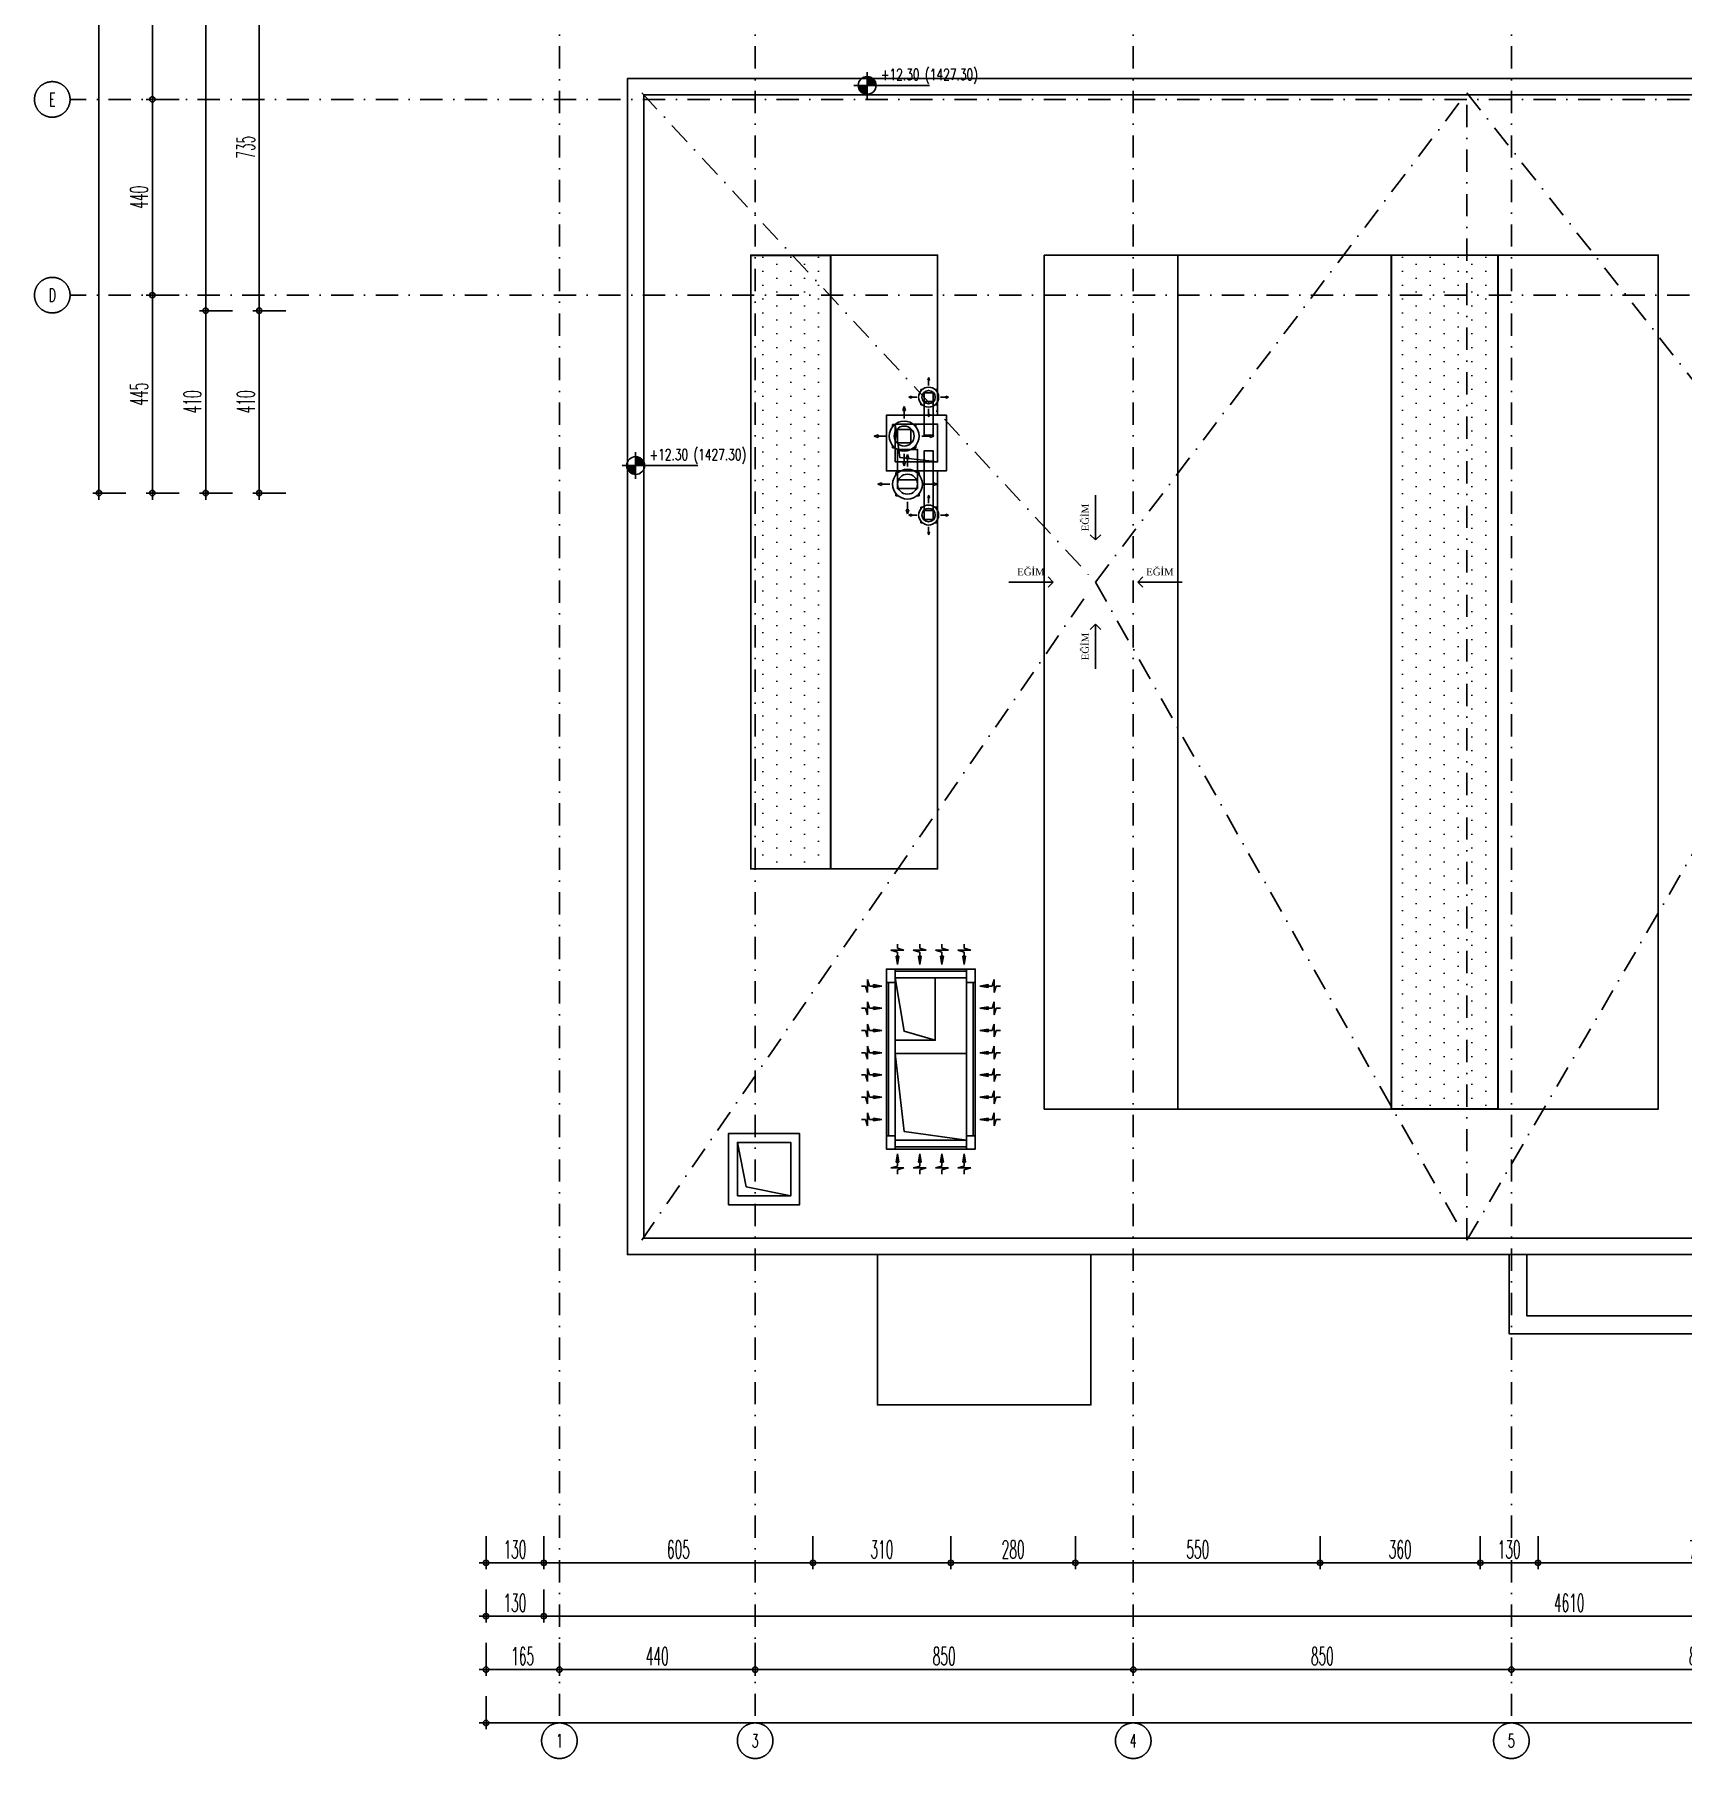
# Model space of a CAD drawing. Header units: millimetres. Extents: x -2755 to 27598, y -1135 to 13405.
# Drawn here: x -1345 to 2360, y -1135 to 2741 of the extents above; entities that cross this region are included whole.
import ezdxf
from ezdxf.enums import TextEntityAlignment as Align

# ---------------------------------------------------------------- set-up
doc = ezdxf.new("R2010")
doc.units = ezdxf.units.MM
doc.header["$LTSCALE"] = 100
doc.linetypes.add('DASHDOT', pattern=[1, 0.5, -0.25, 0, -0.25])
doc.linetypes.add('DASHDOT2', pattern=[0.5, 0.25, -0.125, 0, -0.125])
doc.layers.add('AKS', color=7, linetype='DASHDOT2', transparency=0.8)
for name, color, linetype in [('GOR', 7, 'Continuous'), ('KOLON', 7, 'Continuous'), ('KOT', 7, 'Continuous'), ('MEKANIK', 7, 'Continuous'), ('OK', 7, 'Continuous'), ('OLCU DIS', 7, 'Continuous'), ('PEYZAJ', 7, 'Continuous')]:
    doc.layers.add(name, color=color, linetype=linetype)
doc.layers.add('Y-DUVAR BIMS', color=14, linetype='Continuous', lineweight=25)
doc.styles.add('olcu', font='romans.shx', dxfattribs={"width": 0.5})
doc.styles.add('YAZI', font='times.ttf')
doc.dimstyles.new('1-200', dxfattribs={"dimtxt": 40, "dimasz": 2, "dimexe": 0, "dimexo": 0, "dimgap": 10, "dimtad": 1, "dimdec": 4, "dimrnd": 0.1, "dimzin": 9, "dimdsep": 46, "dimtxsty": 'olcu', "dimblk1": 'SOL', "dimblk2": 'SAG', "dimsah": 1, "dimcen": 0, "dimse1": 1, "dimse2": 1, "dimclre": 13, "dimadec": 0, "dimazin": 0, "dimtfac": 1, "dimtdec": 4, "dimtix": 1, "dimtmove": 2, "dimatfit": 2, "dimldrblk": 'SOL', "dimfxl": 0, "dimtolj": 1, "dimarcsym": 0})
pattern_1 = [(90, (-20, 71302.746), (-31.25, 15.625), [0, -31.25])]

# ---------------------------------------------------------------- blocks, each defined once
blk = doc.blocks.new('cakil modulasyon')
at = {"lineweight": 0, "ltscale": 100}
h = blk.add_hatch(dxfattribs=at)
h.set_pattern_fill('DOTS', color=0, scale=500, angle=90)
h.set_pattern_definition(pattern_1)
h.paths.add_polyline_path([(425, 2215), (245, 2215), (245, 835), (425, 835)])
h = blk.add_hatch(dxfattribs=at)
h.set_pattern_fill('DOTS', color=0, scale=500, angle=90)
h.set_pattern_definition(pattern_1)
h.paths.add_polyline_path([(1685.4, 2214.6), (1924.6, 2214.6), (1924.6, 295.4), (1685.4, 295.4)])
at = {"color": 0}
for points in [[(245, 2215), (665, 2215), (665, 1855), (550, 1855), (550, 1730), (665, 1730), (665, 835), (245, 835)], [(424.5, 2214.5), (245.5, 2214.5), (245.5, 835.5), (424.5, 835.5)], [(905, 2215), (2285, 2215), (2285, 295), (905, 295)], [(905, 2215), (1205, 2215), (1205, 295), (905, 295)], [(1205, 2215), (1685, 2215), (1685, 295), (1205, 295)], [(1685, 2215), (1925, 2215), (1925, 295), (1685, 295)], [(1685.4, 2214.6), (1924.6, 2214.6), (1924.6, 295.4), (1685.4, 295.4)], [(2285, 2215), (1925, 2215), (1925, 295), (2285, 295)]]:
    blk.add_lwpolyline(points, close=True, dxfattribs=at)
blk.add_lwpolyline([(425, 2215), (245, 2215), (245, 835), (425, 835), (425, 2215)], dxfattribs=at)
blk = doc.blocks.new('cati duzenleme +11.00')
at = {"color": 0}
blk.add_blockref('cakil modulasyon', (-5, -2575), dxfattribs=at)
blk = doc.blocks.new('AKS-D')
at = {"color": 0}
blk.add_circle((0, 0), 0.4, dxfattribs=at)
at = {"color": 0, "style": 'olcu', "width": 0.7}
blk.add_attdef('AKS', text='', height=0.4, dxfattribs=at).set_placement((0, 0), align=Align.MIDDLE_CENTER)
blk = doc.blocks.new('TASIYICI SISTEM (2.KAT)')
at = {"layer": 'AKS', "color": 14, "ltscale": 2}
for p, q in [((-6045, 1005), (-6045, -13375)), ((-5605, 1005), (-5605, -13375)), ((-4755, 1005), (-4755, -13375)), ((-3905, 1005), (-3905, -13375)), ((16415, -9725), (-7145, -9725)), ((16415, -10165), (-7145, -10165))]:
    blk.add_line(p, q, dxfattribs=at)
at = {"layer": 'GOR', "color": 6}
for points in [[(-5310, -10560), (-5175, -10560), (-5175, -10435), (-5310, -10435)], [(-5290, -10540), (-5195, -10540), (-5195, -10455), (-5290, -10455)], [(-5310, -11680), (-5110, -11680), (-5110, -12085), (-5310, -12085)], [(-5290, -11840), (-5200, -11840), (-5200, -11700), (-5290, -11700)], [(-5290, -11700), (-5130, -11700), (-5130, -12065), (-5290, -12065)], [(-5290, -12065), (-5130, -12065), (-5130, -11870), (-5290, -11870)], [(-5665, -12210), (-5505, -12210), (-5505, -12050), (-5665, -12050)], [(-5645, -12190), (-5525, -12190), (-5525, -12070), (-5645, -12070)]]:
    blk.add_lwpolyline(points, close=True, dxfattribs=at)
for points in [[(-5290, -10455), (-5280, -10530), (-5195, -10540)], [(-5290, -11700), (-5270, -11820), (-5200, -11840)], [(-5130, -12065), (-5270, -12045), (-5290, -11870)], [(-5645, -12070), (-5625, -12170), (-5525, -12190)]]:
    blk.add_lwpolyline(points, dxfattribs=at)
at = {"layer": 'AKS', "color": 14, "ltscale": 2}
ref = blk.add_blockref('AKS-D', (-7185, -9725), dxfattribs=dict(at, xscale=-100, yscale=100, zscale=100, rotation=359.9999999999998))
ref.add_attrib('AKS', 'E', dxfattribs={"layer": '0', "color": 0, "height": 30, "style": 'olcu', "width": 0.6}).set_placement((-7185, -9725), align=Align.MIDDLE_CENTER)
ref.add_attrib('AKS', 'E', dxfattribs={"layer": '0', "color": 0, "height": 30, "style": 'olcu', "width": 0.6}).set_placement((-7185, -9725), align=Align.MIDDLE_CENTER)
ref = blk.add_blockref('AKS-D', (-7185, -10165), dxfattribs=dict(at, xscale=-100, yscale=100, zscale=100, rotation=359.9999999999998))
ref.add_attrib('AKS', 'D', dxfattribs={"layer": '0', "color": 0, "height": 30, "style": 'olcu', "width": 0.6}).set_placement((-7185, -10165), align=Align.MIDDLE_CENTER)
ref.add_attrib('AKS', 'D', dxfattribs={"layer": '0', "color": 0, "height": 30, "style": 'olcu', "width": 0.6}).set_placement((-7185, -10165), align=Align.MIDDLE_CENTER)
ref = blk.add_blockref('AKS-D', (-6045, -13415), dxfattribs=dict(at, xscale=100, yscale=100, zscale=100))
ref.add_attrib('AKS', '1', dxfattribs={"layer": '0', "color": 0, "height": 30, "style": 'olcu', "width": 0.6}).set_placement((-6045, -13415), align=Align.MIDDLE_CENTER)
ref.add_attrib('AKS', '1', dxfattribs={"layer": '0', "color": 0, "height": 30, "style": 'olcu', "width": 0.6}).set_placement((-6045, -13415), align=Align.MIDDLE_CENTER)
ref = blk.add_blockref('AKS-D', (-5605, -13415), dxfattribs=dict(at, xscale=100, yscale=100, zscale=100))
ref.add_attrib('AKS', '3', dxfattribs={"layer": '0', "color": 0, "height": 30, "style": 'olcu', "width": 0.6}).set_placement((-5605, -13415), align=Align.MIDDLE_CENTER)
ref.add_attrib('AKS', '3', dxfattribs={"layer": '0', "color": 0, "height": 30, "style": 'olcu', "width": 0.6}).set_placement((-5605, -13415), align=Align.MIDDLE_CENTER)
ref = blk.add_blockref('AKS-D', (-4755, -13415), dxfattribs=dict(at, xscale=100, yscale=100, zscale=100))
ref.add_attrib('AKS', '4', dxfattribs={"layer": '0', "color": 0, "height": 30, "style": 'olcu', "width": 0.6}).set_placement((-4755, -13415), align=Align.MIDDLE_CENTER)
ref.add_attrib('AKS', '4', dxfattribs={"layer": '0', "color": 0, "height": 30, "style": 'olcu', "width": 0.6}).set_placement((-4755, -13415), align=Align.MIDDLE_CENTER)
ref = blk.add_blockref('AKS-D', (-3905, -13415), dxfattribs=dict(at, xscale=100, yscale=100, zscale=100))
ref.add_attrib('AKS', '5', dxfattribs={"layer": '0', "color": 0, "height": 30, "style": 'olcu', "width": 0.6}).set_placement((-3905, -13415), align=Align.MIDDLE_CENTER)
ref.add_attrib('AKS', '5', dxfattribs={"layer": '0', "color": 0, "height": 30, "style": 'olcu', "width": 0.6}).set_placement((-3905, -13415), align=Align.MIDDLE_CENTER)
blk = doc.blocks.new('A$C328B29EB')
at = {"color": 0, "ltscale": 5}
for p, q in [((0, 45.9), (0, 36.3)), ((-14.6, 32), (14.6, 32)), ((-14.6, 32), (0, 27.6)), ((-3.1, 18.8), (3.1, 18.8)), ((0, 0), (-3.1, 18.8)), ((0, 36.3), (14.6, 32)), ((0, 27.6), (0, 0)), ((0, 0), (3.1, 18.8))]:
    blk.add_line(p, q, dxfattribs=at)
blk.add_solid([(0, 0), (-3.1, 18.8), (3.1, 18.8)], dxfattribs=at)
blk = doc.blocks.new('KOT-PL(TEMIZ&KABA)')
at = {"layer": 'KOT', "linetype": 'Continuous', "lineweight": -3}
h = blk.add_hatch(color=7, dxfattribs=at)
h.paths.add_polyline_path([(0, 0), (0.2, 0, 0.414214), (0, 0.2)])
h.paths.add_polyline_path([(0, 0), (-0.2, 0, 0.414214), (0, -0.2)])
at = {"layer": 'KOT', "color": 7, "lineweight": -3}
for p, q in [((-0.3, 0), (1.4, 0)), ((0, -0.3), (0, 0.3))]:
    blk.add_line(p, q, dxfattribs=at)
at = {"layer": 'KOT', "color": 7, "linetype": 'Continuous', "lineweight": -3}
blk.add_circle((0, 0), 0.2, dxfattribs=at)
at = {"layer": 'KOT', "color": 7, "linetype": 'Continuous', "lineweight": -3, "style": 'olcu', "width": 0.7}
for tag, p in [('KOTTEMIZ', (0.31, 0.122)), ('KOTKABA', (0.31, -0.373))]:
    blk.add_attdef(tag, p, '', height=0.25, dxfattribs=at)
blk = doc.blocks.new('SOL')
at = {"color": 0}
for p, q in [((0, 30), (0, -7)), ((7.6, 0), (-7, 0))]:
    blk.add_line(p, q, dxfattribs=at)
blk.add_circle((0, 0), 3, dxfattribs=at)
blk = doc.blocks.new('SAG')
at = {"color": 0}
for p, q in [((7.6, 0), (-7, 0)), ((0, -30), (0, 7))]:
    blk.add_line(p, q, dxfattribs=at)
blk.add_circle((0, 0), 3, dxfattribs=at)
blk = doc.blocks.new('*D236')
at = {"layer": 'OLCU DIS', "color": 0, "lineweight": -2, "transparency": 16777216}
blk.add_line((-1200, 1712), (-1200, 12198), dxfattribs=at)
at = {"layer": 'OLCU DIS', "color": 0, "lineweight": -2, "transparency": 16777216, "xscale": 2, "yscale": 2, "zscale": 2}
for name, p, rotation in [('SAG', (-1200, 12200), 90), ('SOL', (-1200, 1710), 270)]:
    blk.add_blockref(name, p, dxfattribs=dict(at, rotation=rotation))
at = {"layer": 'OLCU DIS', "color": 0, "transparency": 16777216, "insert": (-1230, 6955), "char_height": 40, "attachment_point": 5, "rotation": 90, "style": 'olcu'}
blk.add_mtext('\\A1;10490', dxfattribs=at)
blk = doc.blocks.new('_Open30')
at = {"color": 0, "linetype": 'ByBlock', "lineweight": -2}
for p, q in [((-1, 0.3), (0, 0)), ((0, 0), (-1, -0.3)), ((0, 0), (-1, 0))]:
    blk.add_line(p, q, dxfattribs=at)
blk = doc.blocks.new('*D242')
at = {"layer": 'OLCU DIS', "color": 0, "lineweight": -2, "transparency": 16777216}
blk.add_line((-1080, 1712), (-1080, 2153), dxfattribs=at)
at = {"layer": 'OLCU DIS', "color": 0, "lineweight": -2, "transparency": 16777216, "xscale": 2, "yscale": 2, "zscale": 2}
for name, p, rotation in [('SAG', (-1080, 2155), 90), ('SOL', (-1080, 1710), 270)]:
    blk.add_blockref(name, p, dxfattribs=dict(at, rotation=rotation))
at = {"layer": 'OLCU DIS', "color": 0, "transparency": 16777216, "insert": (-1110, 1932.5), "char_height": 40, "attachment_point": 5, "rotation": 90, "style": 'olcu'}
blk.add_mtext('\\A1;445', dxfattribs=at)
blk = doc.blocks.new('*D243')
at = {"layer": 'OLCU DIS', "color": 0, "lineweight": -2, "transparency": 16777216}
blk.add_line((-1080, 2157), (-1080, 2593), dxfattribs=at)
at = {"layer": 'OLCU DIS', "color": 0, "lineweight": -2, "transparency": 16777216, "xscale": 2, "yscale": 2, "zscale": 2}
for name, p, rotation in [('SAG', (-1080, 2595), 90), ('SOL', (-1080, 2155), 270)]:
    blk.add_blockref(name, p, dxfattribs=dict(at, rotation=rotation))
at = {"layer": 'OLCU DIS', "color": 0, "transparency": 16777216, "insert": (-1110, 2375), "char_height": 40, "attachment_point": 5, "rotation": 90, "style": 'olcu'}
blk.add_mtext('\\A1;440', dxfattribs=at)
blk = doc.blocks.new('*D244')
at = {"layer": 'OLCU DIS', "color": 0, "lineweight": -2, "transparency": 16777216}
blk.add_line((-1080, 2597), (-1080, 3443), dxfattribs=at)
at = {"layer": 'OLCU DIS', "color": 0, "lineweight": -2, "transparency": 16777216, "xscale": 2, "yscale": 2, "zscale": 2}
for name, p, rotation in [('SAG', (-1080, 3445), 90), ('SOL', (-1080, 2595), 270)]:
    blk.add_blockref(name, p, dxfattribs=dict(at, rotation=rotation))
at = {"layer": 'OLCU DIS', "color": 0, "transparency": 16777216, "insert": (-1110, 3020), "char_height": 40, "attachment_point": 5, "rotation": 90, "style": 'olcu'}
blk.add_mtext('\\A1;850', dxfattribs=at)
blk = doc.blocks.new('*D262')
at = {"layer": 'OLCU DIS', "color": 0, "lineweight": -2, "transparency": 16777216}
blk.add_line((-840, 1712), (-840, 2118), dxfattribs=at)
at = {"layer": 'OLCU DIS', "color": 0, "lineweight": -2, "transparency": 16777216, "xscale": 2, "yscale": 2, "zscale": 2}
for name, p, rotation in [('SAG', (-840, 2120), 90), ('SOL', (-840, 1710), 270)]:
    blk.add_blockref(name, p, dxfattribs=dict(at, rotation=rotation))
at = {"layer": 'OLCU DIS', "color": 0, "transparency": 16777216, "insert": (-870, 1915), "char_height": 40, "attachment_point": 5, "rotation": 90, "style": 'olcu'}
blk.add_mtext('\\A1;410', dxfattribs=at)
blk = doc.blocks.new('*D280')
at = {"layer": 'OLCU DIS', "color": 0, "lineweight": -2, "transparency": 16777216}
blk.add_line((19098, -1055), (-328, -1055), dxfattribs=at)
at = {"layer": 'OLCU DIS', "color": 0, "lineweight": -2, "transparency": 16777216, "xscale": 2, "yscale": 2, "zscale": 2, "rotation": 180}
blk.add_blockref('SAG', (-330, -1055), dxfattribs=at)
at = {"layer": 'OLCU DIS', "color": 0, "lineweight": -2, "transparency": 16777216, "xscale": 2, "yscale": 2, "zscale": 2}
blk.add_blockref('SOL', (19100, -1055), dxfattribs=at)
at = {"layer": 'OLCU DIS', "color": 0, "transparency": 16777216, "insert": (9385, -1025), "char_height": 40, "attachment_point": 5, "style": 'olcu'}
blk.add_mtext('\\A1;19430', dxfattribs=at)
blk = doc.blocks.new('*D310')
at = {"layer": 'OLCU DIS', "color": 0, "lineweight": -2, "transparency": 16777216}
blk.add_line((2823, -935), (1977, -935), dxfattribs=at)
at = {"layer": 'OLCU DIS', "color": 0, "lineweight": -2, "transparency": 16777216, "xscale": 2, "yscale": 2, "zscale": 2, "rotation": 180}
blk.add_blockref('SAG', (1975, -935), dxfattribs=at)
at = {"layer": 'OLCU DIS', "color": 0, "lineweight": -2, "transparency": 16777216, "xscale": 2, "yscale": 2, "zscale": 2}
blk.add_blockref('SOL', (2825, -935), dxfattribs=at)
at = {"layer": 'OLCU DIS', "color": 0, "transparency": 16777216, "insert": (2400, -905), "char_height": 40, "attachment_point": 5, "style": 'olcu'}
blk.add_mtext('\\A1;850', dxfattribs=at)
blk = doc.blocks.new('*D311')
at = {"layer": 'OLCU DIS', "color": 0, "lineweight": -2, "transparency": 16777216}
blk.add_line((1973, -935), (1127, -935), dxfattribs=at)
at = {"layer": 'OLCU DIS', "color": 0, "lineweight": -2, "transparency": 16777216, "xscale": 2, "yscale": 2, "zscale": 2, "rotation": 180}
blk.add_blockref('SAG', (1125, -935), dxfattribs=at)
at = {"layer": 'OLCU DIS', "color": 0, "lineweight": -2, "transparency": 16777216, "xscale": 2, "yscale": 2, "zscale": 2}
blk.add_blockref('SOL', (1975, -935), dxfattribs=at)
at = {"layer": 'OLCU DIS', "color": 0, "transparency": 16777216, "insert": (1550, -905), "char_height": 40, "attachment_point": 5, "style": 'olcu'}
blk.add_mtext('\\A1;850', dxfattribs=at)
blk = doc.blocks.new('*D312')
at = {"layer": 'OLCU DIS', "color": 0, "lineweight": -2, "transparency": 16777216}
blk.add_line((1123, -935), (277, -935), dxfattribs=at)
at = {"layer": 'OLCU DIS', "color": 0, "lineweight": -2, "transparency": 16777216, "xscale": 2, "yscale": 2, "zscale": 2, "rotation": 180}
blk.add_blockref('SAG', (275, -935), dxfattribs=at)
at = {"layer": 'OLCU DIS', "color": 0, "lineweight": -2, "transparency": 16777216, "xscale": 2, "yscale": 2, "zscale": 2}
blk.add_blockref('SOL', (1125, -935), dxfattribs=at)
at = {"layer": 'OLCU DIS', "color": 0, "transparency": 16777216, "insert": (700, -905), "char_height": 40, "attachment_point": 5, "style": 'olcu'}
blk.add_mtext('\\A1;850', dxfattribs=at)
blk = doc.blocks.new('*D313')
at = {"layer": 'OLCU DIS', "color": 0, "lineweight": -2, "transparency": 16777216}
blk.add_line((273, -935), (-163, -935), dxfattribs=at)
at = {"layer": 'OLCU DIS', "color": 0, "lineweight": -2, "transparency": 16777216, "xscale": 2, "yscale": 2, "zscale": 2, "rotation": 180}
blk.add_blockref('SAG', (-165, -935), dxfattribs=at)
at = {"layer": 'OLCU DIS', "color": 0, "lineweight": -2, "transparency": 16777216, "xscale": 2, "yscale": 2, "zscale": 2}
blk.add_blockref('SOL', (275, -935), dxfattribs=at)
at = {"layer": 'OLCU DIS', "color": 0, "transparency": 16777216, "insert": (55, -905), "char_height": 40, "attachment_point": 5, "style": 'olcu'}
blk.add_mtext('\\A1;440', dxfattribs=at)
blk = doc.blocks.new('*D314')
at = {"layer": 'OLCU DIS', "color": 0, "lineweight": -2, "transparency": 16777216}
blk.add_line((-167, -935), (-328, -935), dxfattribs=at)
at = {"layer": 'OLCU DIS', "color": 0, "lineweight": -2, "transparency": 16777216, "xscale": 2, "yscale": 2, "zscale": 2, "rotation": 180}
blk.add_blockref('SAG', (-330, -935), dxfattribs=at)
at = {"layer": 'OLCU DIS', "color": 0, "lineweight": -2, "transparency": 16777216, "xscale": 2, "yscale": 2, "zscale": 2}
blk.add_blockref('SOL', (-165, -935), dxfattribs=at)
at = {"layer": 'OLCU DIS', "color": 0, "transparency": 16777216, "insert": (-247.5, -905), "char_height": 40, "attachment_point": 5, "style": 'olcu'}
blk.add_mtext('\\A1;165', dxfattribs=at)
blk = doc.blocks.new('*D315')
at = {"layer": 'OLCU DIS', "color": 0, "lineweight": -2, "transparency": 16777216}
blk.add_line((-960, 1712), (-960, 2118), dxfattribs=at)
at = {"layer": 'OLCU DIS', "color": 0, "lineweight": -2, "transparency": 16777216, "xscale": 2, "yscale": 2, "zscale": 2}
for name, p, rotation in [('SAG', (-960, 2120), 90), ('SOL', (-960, 1710), 270)]:
    blk.add_blockref(name, p, dxfattribs=dict(at, rotation=rotation))
at = {"layer": 'OLCU DIS', "color": 0, "transparency": 16777216, "insert": (-990, 1915), "char_height": 40, "attachment_point": 5, "rotation": 90, "style": 'olcu'}
blk.add_mtext('\\A1;410', dxfattribs=at)
blk = doc.blocks.new('*D316')
at = {"layer": 'OLCU DIS', "color": 0, "lineweight": -2, "transparency": 16777216}
blk.add_line((-960, 2122), (-960, 4723), dxfattribs=at)
at = {"layer": 'OLCU DIS', "color": 0, "lineweight": -2, "transparency": 16777216, "xscale": 2, "yscale": 2, "zscale": 2}
for name, p, rotation in [('SAG', (-960, 4725), 90), ('SOL', (-960, 2120), 270)]:
    blk.add_blockref(name, p, dxfattribs=dict(at, rotation=rotation))
at = {"layer": 'OLCU DIS', "color": 0, "transparency": 16777216, "insert": (-990, 3422.5), "char_height": 40, "attachment_point": 5, "rotation": 90, "style": 'olcu'}
blk.add_mtext('\\A1;2605', dxfattribs=at)
blk = doc.blocks.new('*D323')
at = {"layer": 'OLCU DIS', "color": 0, "lineweight": -2, "transparency": 16777216}
blk.add_line((4408, -815), (-198, -815), dxfattribs=at)
at = {"layer": 'OLCU DIS', "color": 0, "lineweight": -2, "transparency": 16777216, "xscale": 2, "yscale": 2, "zscale": 2, "rotation": 180}
blk.add_blockref('SAG', (-200, -815), dxfattribs=at)
at = {"layer": 'OLCU DIS', "color": 0, "lineweight": -2, "transparency": 16777216, "xscale": 2, "yscale": 2, "zscale": 2}
blk.add_blockref('SOL', (4410, -815), dxfattribs=at)
at = {"layer": 'OLCU DIS', "color": 0, "transparency": 16777216, "insert": (2105, -785), "char_height": 40, "attachment_point": 5, "style": 'olcu'}
blk.add_mtext('\\A1;4610', dxfattribs=at)
blk = doc.blocks.new('*D324')
at = {"layer": 'OLCU DIS', "color": 0, "lineweight": -2, "transparency": 16777216}
blk.add_line((-202, -815), (-328, -815), dxfattribs=at)
at = {"layer": 'OLCU DIS', "color": 0, "lineweight": -2, "transparency": 16777216, "xscale": 2, "yscale": 2, "zscale": 2, "rotation": 180}
blk.add_blockref('SAG', (-330, -815), dxfattribs=at)
at = {"layer": 'OLCU DIS', "color": 0, "lineweight": -2, "transparency": 16777216, "xscale": 2, "yscale": 2, "zscale": 2}
blk.add_blockref('SOL', (-200, -815), dxfattribs=at)
at = {"layer": 'OLCU DIS', "color": 0, "transparency": 16777216, "insert": (-265, -785), "char_height": 40, "attachment_point": 5, "style": 'olcu'}
blk.add_mtext('\\A1;130', dxfattribs=at)
blk = doc.blocks.new('*D355')
at = {"layer": 'OLCU DIS', "color": 0, "lineweight": -2, "transparency": 16777216}
blk.add_line((2763, -695), (2037, -695), dxfattribs=at)
at = {"layer": 'OLCU DIS', "color": 0, "lineweight": -2, "transparency": 16777216, "xscale": 2, "yscale": 2, "zscale": 2, "rotation": 180}
blk.add_blockref('SAG', (2035, -695), dxfattribs=at)
at = {"layer": 'OLCU DIS', "color": 0, "lineweight": -2, "transparency": 16777216, "xscale": 2, "yscale": 2, "zscale": 2}
blk.add_blockref('SOL', (2765, -695), dxfattribs=at)
at = {"layer": 'OLCU DIS', "color": 0, "transparency": 16777216, "insert": (2400, -665), "char_height": 40, "attachment_point": 5, "style": 'olcu'}
blk.add_mtext('\\A1;730', dxfattribs=at)
blk = doc.blocks.new('*D356')
at = {"layer": 'OLCU DIS', "color": 0, "lineweight": -2, "transparency": 16777216}
blk.add_line((403, -695), (-198, -695), dxfattribs=at)
at = {"layer": 'OLCU DIS', "color": 0, "lineweight": -2, "transparency": 16777216, "xscale": 2, "yscale": 2, "zscale": 2, "rotation": 180}
blk.add_blockref('SAG', (-200, -695), dxfattribs=at)
at = {"layer": 'OLCU DIS', "color": 0, "lineweight": -2, "transparency": 16777216, "xscale": 2, "yscale": 2, "zscale": 2}
blk.add_blockref('SOL', (405, -695), dxfattribs=at)
at = {"layer": 'OLCU DIS', "color": 0, "transparency": 16777216, "insert": (102.5, -665), "char_height": 40, "attachment_point": 5, "style": 'olcu'}
blk.add_mtext('\\A1;605', dxfattribs=at)
blk = doc.blocks.new('*D357')
at = {"layer": 'OLCU DIS', "color": 0, "lineweight": -2, "transparency": 16777216}
blk.add_line((-202, -695), (-328, -695), dxfattribs=at)
at = {"layer": 'OLCU DIS', "color": 0, "lineweight": -2, "transparency": 16777216, "xscale": 2, "yscale": 2, "zscale": 2, "rotation": 180}
blk.add_blockref('SAG', (-330, -695), dxfattribs=at)
at = {"layer": 'OLCU DIS', "color": 0, "lineweight": -2, "transparency": 16777216, "xscale": 2, "yscale": 2, "zscale": 2}
blk.add_blockref('SOL', (-200, -695), dxfattribs=at)
at = {"layer": 'OLCU DIS', "color": 0, "transparency": 16777216, "insert": (-265, -665), "char_height": 40, "attachment_point": 5, "style": 'olcu'}
blk.add_mtext('\\A1;130', dxfattribs=at)
blk = doc.blocks.new('*D423')
at = {"layer": 'OLCU DIS', "color": 0, "lineweight": -2, "transparency": 16777216}
blk.add_line((2033, -695), (1907, -695), dxfattribs=at)
at = {"layer": 'OLCU DIS', "color": 0, "lineweight": -2, "transparency": 16777216, "xscale": 2, "yscale": 2, "zscale": 2, "rotation": 180}
blk.add_blockref('SAG', (1905, -695), dxfattribs=at)
at = {"layer": 'OLCU DIS', "color": 0, "lineweight": -2, "transparency": 16777216, "xscale": 2, "yscale": 2, "zscale": 2}
blk.add_blockref('SOL', (2035, -695), dxfattribs=at)
at = {"layer": 'OLCU DIS', "color": 0, "transparency": 16777216, "insert": (1970, -665), "char_height": 40, "attachment_point": 5, "style": 'olcu'}
blk.add_mtext('\\A1;130', dxfattribs=at)
blk = doc.blocks.new('*D424')
at = {"layer": 'OLCU DIS', "color": 0, "lineweight": -2, "transparency": 16777216}
blk.add_line((1903, -695), (1547, -695), dxfattribs=at)
at = {"layer": 'OLCU DIS', "color": 0, "lineweight": -2, "transparency": 16777216, "xscale": 2, "yscale": 2, "zscale": 2, "rotation": 180}
blk.add_blockref('SAG', (1545, -695), dxfattribs=at)
at = {"layer": 'OLCU DIS', "color": 0, "lineweight": -2, "transparency": 16777216, "xscale": 2, "yscale": 2, "zscale": 2}
blk.add_blockref('SOL', (1905, -695), dxfattribs=at)
at = {"layer": 'OLCU DIS', "color": 0, "transparency": 16777216, "insert": (1725, -665), "char_height": 40, "attachment_point": 5, "style": 'olcu'}
blk.add_mtext('\\A1;360', dxfattribs=at)
blk = doc.blocks.new('*D425')
at = {"layer": 'OLCU DIS', "color": 0, "lineweight": -2, "transparency": 16777216}
blk.add_line((1543, -695), (997, -695), dxfattribs=at)
at = {"layer": 'OLCU DIS', "color": 0, "lineweight": -2, "transparency": 16777216, "xscale": 2, "yscale": 2, "zscale": 2, "rotation": 180}
blk.add_blockref('SAG', (995, -695), dxfattribs=at)
at = {"layer": 'OLCU DIS', "color": 0, "lineweight": -2, "transparency": 16777216, "xscale": 2, "yscale": 2, "zscale": 2}
blk.add_blockref('SOL', (1545, -695), dxfattribs=at)
at = {"layer": 'OLCU DIS', "color": 0, "transparency": 16777216, "insert": (1270, -665), "char_height": 40, "attachment_point": 5, "style": 'olcu'}
blk.add_mtext('\\A1;550', dxfattribs=at)
blk = doc.blocks.new('*D426')
at = {"layer": 'OLCU DIS', "color": 0, "lineweight": -2, "transparency": 16777216}
blk.add_line((993, -695), (717, -695), dxfattribs=at)
at = {"layer": 'OLCU DIS', "color": 0, "lineweight": -2, "transparency": 16777216, "xscale": 2, "yscale": 2, "zscale": 2, "rotation": 180}
blk.add_blockref('SAG', (715, -695), dxfattribs=at)
at = {"layer": 'OLCU DIS', "color": 0, "lineweight": -2, "transparency": 16777216, "xscale": 2, "yscale": 2, "zscale": 2}
blk.add_blockref('SOL', (995, -695), dxfattribs=at)
at = {"layer": 'OLCU DIS', "color": 0, "transparency": 16777216, "insert": (855, -665), "char_height": 40, "attachment_point": 5, "style": 'olcu'}
blk.add_mtext('\\A1;280', dxfattribs=at)
blk = doc.blocks.new('*D427')
at = {"layer": 'OLCU DIS', "color": 0, "lineweight": -2, "transparency": 16777216}
blk.add_line((713, -695), (407, -695), dxfattribs=at)
at = {"layer": 'OLCU DIS', "color": 0, "lineweight": -2, "transparency": 16777216, "xscale": 2, "yscale": 2, "zscale": 2, "rotation": 180}
blk.add_blockref('SAG', (405, -695), dxfattribs=at)
at = {"layer": 'OLCU DIS', "color": 0, "lineweight": -2, "transparency": 16777216, "xscale": 2, "yscale": 2, "zscale": 2}
blk.add_blockref('SOL', (715, -695), dxfattribs=at)
at = {"layer": 'OLCU DIS', "color": 0, "transparency": 16777216, "insert": (560, -665), "char_height": 40, "attachment_point": 5, "style": 'olcu'}
blk.add_mtext('\\A1;310', dxfattribs=at)
blk = doc.blocks.new('*D428')
at = {"layer": 'OLCU DIS', "color": 0, "lineweight": -2, "transparency": 16777216}
blk.add_line((-840, 2122), (-840, 2853), dxfattribs=at)
at = {"layer": 'OLCU DIS', "color": 0, "lineweight": -2, "transparency": 16777216, "xscale": 2, "yscale": 2, "zscale": 2}
for name, p, rotation in [('SAG', (-840, 2855), 90), ('SOL', (-840, 2120), 270)]:
    blk.add_blockref(name, p, dxfattribs=dict(at, rotation=rotation))
at = {"layer": 'OLCU DIS', "color": 0, "transparency": 16777216, "insert": (-870, 2487.5), "char_height": 40, "attachment_point": 5, "rotation": 90, "style": 'olcu'}
blk.add_mtext('\\A1;735', dxfattribs=at)
blk = doc.blocks.new('A$C2A902880')
at = {"color": 0, "linetype": 'ByBlock'}
for p, q in [((-35.7, 61.3), (-39.8, 49.3)), ((-31.6, 49.3), (-35.7, 61.3)), ((-39.8, 49.3), (-31.6, 49.3)), ((-35.4, 24.7), (-35.4, 49.3)), ((-126.3, -28.7), (-114.2, -24.6)), ((-114.2, -32.8), (-126.3, -28.7)), ((-114.2, -24.6), (-114.2, -32.8)), ((-89.7, -29), (-114.2, -29)), ((18.9, -29), (43.5, -29)), ((43.5, -24.6), (43.5, -32.8)), ((55.6, -28.7), (43.5, -24.6)), ((43.5, -32.8), (55.6, -28.7)), ((-35.4, -82.7), (-35.4, -107.3)), ((-35.7, -119.3), (-39.8, -107.3)), ((-39.8, -107.3), (-31.6, -107.3)), ((-31.6, -107.3), (-35.7, -119.3))]:
    blk.add_line(p, q, dxfattribs=at)
at = {"color": 0, "linetype": 'ByBlock', "ltscale": 0.15}
for p, q in [((-70.7, 0), (-70.7, 6.4)), ((-70.7, 6.4), (-64.3, 6.4)), ((-6.4, 6.4), (0, 6.4)), ((0, 6.4), (0, 0)), ((-70.7, -64.3), (-70.7, -58)), ((-64.3, -64.3), (-70.7, -64.3)), ((0, -64.3), (-6.4, -64.3)), ((0, -58), (0, -64.3))]:
    blk.add_line(p, q, dxfattribs=at)
blk.add_circle((-35.4, -29), 45.7, dxfattribs=at)
at = {"color": 0, "linetype": 'ByBlock'}
blk.add_circle((-35.4, -29), 30.5, dxfattribs=at)
blk = doc.blocks.new('*U161')
at = {"color": 0, "ltscale": 200}
for points in [[(50, 0), (-50, 0)], [(50, 0), (38.5, 11.8)], [(50, 0), (38.5, -11.8)]]:
    blk.add_lwpolyline(points, dxfattribs=at)
at = {"color": 0, "linetype": 'ByBlock', "style": 'YAZI'}
blk.add_attdef('EGIM', text='', height=16, rotation=180, dxfattribs=at).set_placement((0, -15), align=Align.CENTER)
blk = doc.blocks.new('*U162')
at = {"color": 0, "ltscale": 200}
for points in [[(-50, 0), (-38.5, 11.8)], [(50, 0), (-50, 0)], [(-50, 0), (-38.5, -11.8)]]:
    blk.add_lwpolyline(points, dxfattribs=at)
at = {"color": 0, "linetype": 'ByBlock', "style": 'YAZI'}
blk.add_attdef('EGIM', text='', height=16, rotation=180, dxfattribs=at).set_placement((0, -15), align=Align.CENTER)
blk = doc.blocks.new('ewreewr')
at = {"layer": 'OK', "color": 252}
for name, p, rotation in [('*U161', (0, 145), 270), ('*U162', (-145, 0), 180), ('*U161', (145, 0), 180), ('*U162', (0, -145), 270)]:
    blk.add_blockref(name, p, dxfattribs=dict(at, rotation=rotation)).add_auto_attribs({'EGIM': 'EĞİM'})

msp = doc.modelspace()

# ---------------------------------------------------------------- linework, layer by layer
at = {"layer": 'GOR', "color": 30}
for p, q in [((590, 620.00004), (750, 620.00004)), ((590.00002, 265.00004), (590, 610.00004)), ((750, 610.00004), (750.00002, 265.00004)), ((590, 255.00004), (750, 255.00004))]:
    msp.add_line(p, q, dxfattribs=at)
for points in [[(-112, 4713), (-112, 4568.00004), (4328, 4568.00004), (4328, 2642.00004), (-12, 2642.00004), (-12, -1.99996), (4308, -2.00008), (4308, -121.99993), (5770.5332, -121.99997), (6128.48329, 498.00003), (7871.51671, 498.00003), (8229.4668, -121.99996), (9692, -121.99996), (9692, -1.99979), (13548.00349, -1.99983), (13548.00349, -1.99989), (14832, -1.99988), (14832, -1.99983), (20622, -1.99991), (20622, 6042.00009), (19112, 6041.99996)], [(-75, 4713), (-75, 4605.00004), (4365, 4605.00004), (4365, 2605.00004), (25, 2605.00004), (25, 35.00004), (4345, 34.99992), (4345, -84.99996), (5749.17103, -84.99996), (6107.12112, 535.00003), (7892.87888, 535.00003), (8250.82897, -84.99996), (9655, -85), (9655, 35.00021), (10260, 35.0002), (10260, 1970.00007)]]:
    msp.add_lwpolyline(points, dxfattribs=at)
at = {"layer": 'GOR', "color": 16}
for points in [[(550, -1.99998), (550, -339.99996), (1030, -339.99996), (1030, -1.99999)], [(1970, -2.00002), (1970, -179.99996), (2540, -179.99996), (2540, -2.00003)], [(2010, -2.00002), (2010, -139.99996), (2500, -139.99996), (2500, -2.00003)]]:
    msp.add_lwpolyline(points, dxfattribs=at)
at = {"layer": 'MEKANIK', "color": 60}
for points in [[(655, 1915.65183), (655, 1935.65183), (675, 1935.65183), (675, 1915.65183)], [(655, 1840.00004), (655, 1935.65183), (675, 1935.65183), (675, 1840.00004)], [(625, 1823.09187), (595, 1823.09187), (595, 1853.09187), (625, 1853.09187)], [(640, 1740.00999), (595, 1740.00999), (595, 1807.68682), (640, 1807.68682)], [(655, 1670.60566), (655, 1805.00004), (675, 1805.00004), (675, 1670.60566)], [(640, 1720.00999), (595, 1720.00999), (595, 1740.00999), (640, 1740.00999)], [(655, 1650.60566), (655, 1670.60566), (675, 1670.60566), (675, 1650.60566)]]:
    msp.add_lwpolyline(points, close=True, dxfattribs=at)
for points in [[(750, 635.00004), (750, 640.00004), (590, 640.00004), (590, 635.00004), (750, 635.00004)], [(575.00002, 265.00004), (570.00002, 265.00004), (570, 610.00004), (575, 610.00004), (575.00002, 265.00004)], [(575.00002, 265.00004), (570.00002, 265.00004), (570, 610.00004), (575, 610.00004), (575.00002, 265.00004)], [(765.00002, 265.00004), (770.00002, 265.00004), (770, 610.00004), (765, 610.00004), (765.00002, 265.00004)], [(765.00002, 265.00004), (770.00002, 265.00004), (770, 610.00004), (765, 610.00004), (765.00002, 265.00004)], [(750, 240.00004), (750, 235.00004), (590, 235.00004), (590, 240.00004), (750, 240.00004)]]:
    msp.add_lwpolyline(points, dxfattribs=at)
at = {"layer": 'OK', "color": 252, "linetype": 'DASHDOT'}
msp.add_line((1875, 30.00004), (1875, 2610.00004), dxfattribs=at)
for points in [[(20, 2610.00004), (1040, 1509.95796), (1875, 2610.00004)], [(1874.99907, 2610.00022), (2739.96176, 1510.11505), (3719.99998, 2610.00004)], [(20, 30.00004), (1040, 1509.95796), (1875, 30.00004)], [(1875, 30.00004), (2739.96176, 1510.11505), (3720, 30.00004)]]:
    msp.add_lwpolyline(points, dxfattribs=at)
at = {"layer": 'Y-DUVAR BIMS'}
for points in [[(590, 610.00004), (570, 610.00004), (570, 640.00004), (590, 640.00004)], [(750, 610.00004), (770, 610.00004), (770, 640.00004), (750, 640.00004)], [(590.00002, 235.00004), (570.00002, 235.00004), (570.00002, 265.00004), (590.00002, 265.00004)], [(750.00002, 235.00004), (770.00002, 235.00004), (770.00002, 265.00004), (750.00002, 265.00004)]]:
    msp.add_lwpolyline(points, close=True, dxfattribs=at)

# ---------------------------------------------------------------- block references
at = {"layer": 'KOLON', "color": 4}
msp.add_blockref('TASIYICI SISTEM (2.KAT)', (5880, 12320.00009), dxfattribs=at)
at = {"layer": 'KOT'}
ref = msp.add_blockref('KOT-PL(TEMIZ&KABA)', (526.79192, 2626.48469), dxfattribs=dict(at, xscale=100, yscale=100, zscale=100))
ref.add_attrib('KOTTEMIZ', '+12.30 (1427.30)', (557.83823, 2638.64772), dxfattribs={"color": 7, "linetype": 'Continuous', "lineweight": -3, "height": 25, "style": 'olcu', "width": 0.7})
ref = msp.add_blockref('KOT-PL(TEMIZ&KABA)', (6.42691, 1771.87899), dxfattribs=dict(at, xscale=100, yscale=100, zscale=100))
ref.add_attrib('KOTTEMIZ', '+12.30 (1427.30)', (37.47322, 1784.04202), dxfattribs={"color": 7, "linetype": 'Continuous', "lineweight": -3, "height": 25, "style": 'olcu', "width": 0.7})
at = {"layer": 'MEKANIK', "color": 60, "rotation": 180}
for p, xscale, yscale, zscale in [((647.62457, 1911.40699), 0.4914, 0.4914, 0.4914), ((583.93687, 1816.72459), 0.7371, 0.7371, 0.7371), ((591.43686, 1708.64273), 0.7371, 0.7371, 0.7371), ((647.62457, 1646.36082), 0.4914, 0.4914, 0.4914)]:
    msp.add_blockref('A$C2A902880', p, dxfattribs=dict(at, xscale=xscale, yscale=yscale, zscale=zscale))
at = {"layer": 'MEKANIK', "color": 60}
for p in [(595, 650.30569), (645, 650.30569), (695, 650.30569), (745, 650.30569)]:
    msp.add_blockref('A$C328B29EB', p, dxfattribs=at)
at = {"layer": 'MEKANIK', "color": 60, "xscale": -1}
for p, rotation in [((559.69435, 601.75806), 90), ((559.69435, 551.75806), 90), ((559.69435, 501.75806), 90), ((559.69435, 451.75806), 90), ((559.69435, 401.75806), 90), ((559.69435, 351.75806), 90), ((559.69435, 301.75806), 90), ((595, 224.69439), 180), ((645, 224.69439), 180), ((695, 224.69439), 180), ((745, 224.69439), 180)]:
    msp.add_blockref('A$C328B29EB', p, dxfattribs=dict(at, rotation=rotation))
at = {"layer": 'MEKANIK', "color": 60, "rotation": 270}
for p in [(780.30565, 601.75806), (780.30565, 551.75806), (780.30565, 501.75806), (780.30565, 451.75806), (780.30565, 401.75806), (780.30565, 351.75806), (780.30565, 301.75806)]:
    msp.add_blockref('A$C328B29EB', p, dxfattribs=at)
at = {"layer": 'OK', "color": 252}
msp.add_blockref('ewreewr', (1040, 1509.95796), dxfattribs=at)
at = {"layer": 'PEYZAJ', "color": 56}
msp.add_blockref('cati duzenleme +11.00', (25, 2605.00004), dxfattribs=at)

# ---------------------------------------------------------------- dimensions: what is measured, and where the dimension line sits
at = {"layer": 'OLCU DIS'}
for base, p1, p2, picture, middle in [((-1200.0001581156, 12200.0000385072), (13930.000001362, 1710.0000867028), (3715.000001362, 12200.0000385072), '*D236', (-1230.0001581156, 6955.000062605)), ((-960.00016, 4725.00009), (8185, 2120.00009), (-200, 4725.00009), '*D316', (-990.00016, 3422.50009)), ((-1080.00016, 3445.00004), (-1080.00016, 2595.00004), (-1080.00016, 3445.00004), '*D244', (-1110.00016, 3020.00004)), ((-840.00016, 2855.00018), (8185, 2120.00004), (8185, 2855.00018), '*D428', (-870.00016, 2487.50011)), ((-1080.00016, 2595.00004), (-1080.00016, 2155.00004), (-1080.00016, 2595.00004), '*D243', (-1110.00016, 2375.00004)), ((-1080.000158, 2155.000039), (13930.000001, 1710.000087), (-1080.000158, 2155.000039), '*D242', (-1110.000158, 1932.500063)), ((-960.00016, 2120.00009), (13930, 1710.00009), (8185, 2120.00009), '*D315', (-990.00016, 1915.00009)), ((-840.000158, 2120.000039), (13930.000037, 1710.000087), (8185.000001, 2120.000039), '*D262', (-870.000158, 1915.000063))]:
    dim = msp.add_linear_dim(base=base, p1=p1, p2=p2, angle=90, dimstyle='1-200', override={"dimldrblk": 'Open30'}, dxfattribs=at)
    dim.commit()
    dim.dimension.update_dxf_attribs({"geometry": picture, "text_midpoint": middle})
for base, p1, p2, picture, middle in [((-330, -1054.99996), (19099.99997, 4260.00009), (-330, 5885.00007), '*D280', (9384.99998, -1024.99996)), ((-330, -814.99996), (-200, 4725.00009), (-330, 5885.00007), '*D324', (-265, -784.99996)), ((-330, -694.99996), (-200, 4725.00009), (-330, 5885.00007), '*D357', (-265, -664.99996)), ((-329.9991, -934.99996), (-165, -934.99996), (-329.9991, 5885.00007), '*D314', (-247.49955, -904.99996)), ((-200, -814.99996), (4410, 4725.00009), (-200, 4725.00009), '*D323', (2105, -784.99996)), ((-200, -694.99996), (405, 4725.00005), (-200, 4725.00009), '*D356', (102.5, -664.99996)), ((405, -694.99996), (715, 4720.00008), (405, 4715.00007), '*D427', (560, -664.99996)), ((715, -694.99996), (995.00001, 4715.00005), (715, 4720.00008), '*D426', (855, -664.99996)), ((995, -694.99996), (1545, 4725.00009), (995, 4725.00006), '*D425', (1270, -664.99996)), ((1545, -694.99996), (1905, 4725.00009), (1545, 4725.00009), '*D424', (1725, -664.99996)), ((1905, -694.99996), (2035, 4725.00009), (1905, 4725.00009), '*D423', (1970, -664.99996)), ((2035, -694.99996), (2764.99999, 4725.00009), (2035, 4725.00009), '*D355', (2400, -664.99996)), ((-165, -934.99996), (275, -934.99996), (-165, -934.99996), '*D313', (55, -904.99996)), ((275, -934.99996), (1125, -934.99996), (275, -934.99996), '*D312', (700, -904.99996)), ((1125, -934.99996), (1975, -934.99996), (1125, -934.99996), '*D311', (1550, -904.99996)), ((1975, -934.99996), (2825, -934.99996), (1975, -934.99996), '*D310', (2400, -904.99996))]:
    dim = msp.add_linear_dim(base=base, p1=p1, p2=p2, dimstyle='1-200', override={"dimldrblk": 'Open30'}, dxfattribs=at)
    dim.commit()
    dim.dimension.update_dxf_attribs({"geometry": picture, "text_midpoint": middle})

doc.saveas('drawing.dxf')
